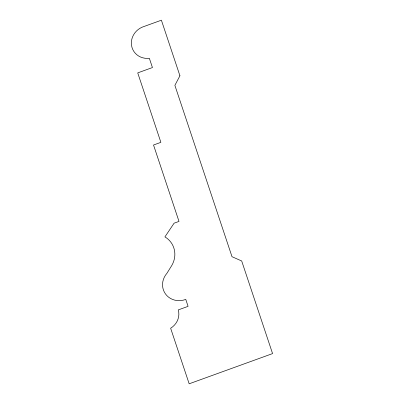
<?xml version="1.0" encoding="UTF-8"?>
<svg xmlns="http://www.w3.org/2000/svg" width="404" height="404" viewBox="0 0 404 404"><rect width="100%" height="100%" fill="white"/><g stroke="black" fill="none" stroke-linecap="round" stroke-linejoin="round"><path stroke-width="0.61" d="M179.921 75.765L174.882 85.375L232.012 256.707L241.688 260.984L272.569 353.596L189.168 383.8L170.639 328.235A16.645 15.498 -29.7 0 0 178.27 309.903L188.082 306.348L185.769 299.399A17.887 16.65 -29.7 0 1 165.483 293.95A17.887 16.65 -29.7 0 1 166.928 273.291L171.735 265.559A23.018 21.432 -29.7 0 0 164.923 236.89L174.099 223.185L179.002 221.412L153.525 145.006L160.883 142.344L137.724 72.887L152.439 67.554L149.354 58.292A17.271 16.079 -29.7 0 1 131.553 45.511A17.271 16.079 -29.7 0 1 144.223 26.417L161.393 20.2L179.921 75.765"/></g></svg>
